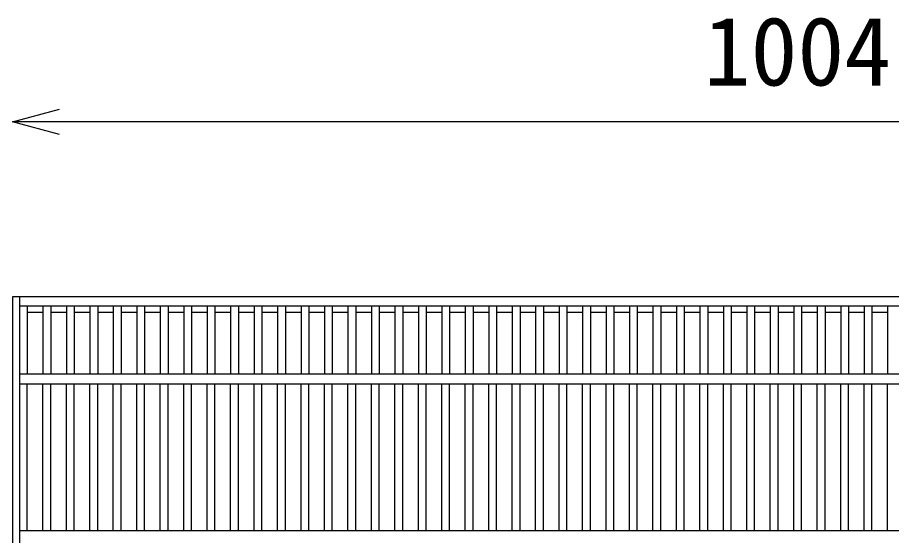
# Model space of a CAD drawing. Units: millimetres, scale not verified. Extents: x -16800 to 16800, y -5940 to 5940.
# Drawn here: x -2648 to -2089, y 1435 to 1766 of the extents above; entities that cross this region are included whole.
import ezdxf
from ezdxf.enums import TextEntityAlignment as Align

# ---------------------------------------------------------------- set-up
doc = ezdxf.new("R2010")
doc.units = ezdxf.units.MM
doc.header["$LTSCALE"] = 20
doc.layers.add('0-0_DIM', color=7, linetype='Continuous', lineweight=25)
doc.layers.add('0-2_HATCH', color=6, linetype='Continuous', lineweight=25)
doc.styles.add('ＭＳ ゴシック', font='')
doc.styles.get('ＭＳ ゴシック').set_extended_font_data('MS Gothic')

msp = doc.modelspace()

# ---------------------------------------------------------------- linework, layer by layer
at = {"layer": '0-0_DIM'}
msp.add_line((-1646.85, 1699.17), (-2650.85, 1699.17), dxfattribs=at)
msp.add_lwpolyline([(-2620.85, 1691.13), (-2650.85, 1699.17), (-2620.85, 1707.21)], dxfattribs=at)
at = {"layer": '0-2_HATCH'}
for p, q in [((-2646.35, 1587.36), (-2646.35, 1082.36)), ((-1651.35, 1581.36), (-2646.35, 1581.36)), ((-2641.35, 1581.36), (-2641.35, 1537.86)), ((-2631.35, 1581.36), (-2631.35, 1537.86)), ((-2626.35, 1581.36), (-2626.35, 1537.86)), ((-2616.35, 1581.36), (-2616.35, 1537.86)), ((-2611.35, 1581.36), (-2611.35, 1537.86)), ((-2601.35, 1581.36), (-2601.35, 1537.86)), ((-2596.35, 1581.36), (-2596.35, 1537.86)), ((-2586.35, 1581.36), (-2586.35, 1537.86)), ((-2581.35, 1581.36), (-2581.35, 1537.86)), ((-2571.35, 1581.36), (-2571.35, 1537.86)), ((-2566.35, 1581.36), (-2566.35, 1537.86)), ((-2556.35, 1581.36), (-2556.35, 1537.86)), ((-2551.35, 1581.36), (-2551.35, 1537.86)), ((-2541.35, 1581.36), (-2541.35, 1537.86)), ((-2536.35, 1581.36), (-2536.35, 1537.86)), ((-2526.35, 1581.36), (-2526.35, 1537.86)), ((-2521.35, 1581.36), (-2521.35, 1537.86)), ((-2511.35, 1581.36), (-2511.35, 1537.86)), ((-2506.35, 1581.36), (-2506.35, 1537.86)), ((-2496.35, 1581.36), (-2496.35, 1537.86)), ((-2491.35, 1581.36), (-2491.35, 1537.86)), ((-2481.35, 1581.36), (-2481.35, 1537.86)), ((-2476.35, 1581.36), (-2476.35, 1537.86)), ((-2466.35, 1581.36), (-2466.35, 1537.86)), ((-2461.35, 1581.36), (-2461.35, 1537.86)), ((-2451.35, 1581.36), (-2451.35, 1537.86)), ((-2446.35, 1581.36), (-2446.35, 1537.86)), ((-2436.35, 1581.36), (-2436.35, 1537.86)), ((-2431.35, 1581.36), (-2431.35, 1537.86)), ((-2421.35, 1581.36), (-2421.35, 1537.86)), ((-2416.35, 1581.36), (-2416.35, 1537.86)), ((-2406.35, 1581.36), (-2406.35, 1537.86)), ((-2401.35, 1581.36), (-2401.35, 1537.86)), ((-2391.35, 1581.36), (-2391.35, 1537.86)), ((-2386.35, 1581.36), (-2386.35, 1537.86)), ((-2376.35, 1581.36), (-2376.35, 1537.86)), ((-2371.35, 1581.36), (-2371.35, 1537.86)), ((-2361.35, 1581.36), (-2361.35, 1537.86)), ((-2356.35, 1581.36), (-2356.35, 1537.86)), ((-2346.35, 1581.36), (-2346.35, 1537.86)), ((-2341.35, 1581.36), (-2341.35, 1537.86)), ((-2331.35, 1581.36), (-2331.35, 1537.86)), ((-2326.35, 1581.36), (-2326.35, 1537.86)), ((-2316.35, 1581.36), (-2316.35, 1537.86)), ((-2311.35, 1581.36), (-2311.35, 1537.86)), ((-2301.35, 1581.36), (-2301.35, 1537.86)), ((-2296.35, 1581.36), (-2296.35, 1537.86)), ((-2286.35, 1581.36), (-2286.35, 1537.86)), ((-2281.35, 1581.36), (-2281.35, 1537.86)), ((-2271.35, 1581.36), (-2271.35, 1537.86)), ((-2266.35, 1581.36), (-2266.35, 1537.86)), ((-2256.35, 1581.36), (-2256.35, 1537.86)), ((-2251.35, 1581.36), (-2251.35, 1537.86)), ((-2241.35, 1581.36), (-2241.35, 1537.86)), ((-2236.35, 1581.36), (-2236.35, 1537.86)), ((-2226.35, 1581.36), (-2226.35, 1537.86)), ((-2221.35, 1581.36), (-2221.35, 1537.86)), ((-2211.35, 1581.36), (-2211.35, 1537.86)), ((-2206.35, 1581.36), (-2206.35, 1537.86)), ((-2196.35, 1581.36), (-2196.35, 1537.86)), ((-2191.35, 1581.36), (-2191.35, 1537.86)), ((-2181.35, 1581.36), (-2181.35, 1537.86)), ((-2176.35, 1581.36), (-2176.35, 1537.86)), ((-2166.35, 1581.36), (-2166.35, 1537.86)), ((-2161.35, 1581.36), (-2161.35, 1537.86)), ((-2151.35, 1581.36), (-2151.35, 1537.86)), ((-2146.35, 1581.36), (-2146.35, 1537.86)), ((-2136.35, 1581.36), (-2136.35, 1537.86)), ((-2131.35, 1581.36), (-2131.35, 1537.86)), ((-2121.35, 1581.36), (-2121.35, 1537.86)), ((-2116.35, 1581.36), (-2116.35, 1537.86)), ((-2106.35, 1581.36), (-2106.35, 1537.86)), ((-2101.35, 1581.36), (-2101.35, 1537.86)), ((-2091.35, 1581.36), (-2091.35, 1537.86)), ((-2631.35, 1577.36), (-2641.35, 1577.36)), ((-2616.35, 1577.36), (-2626.35, 1577.36)), ((-2601.35, 1577.36), (-2611.35, 1577.36)), ((-2586.35, 1577.36), (-2596.35, 1577.36)), ((-2571.35, 1577.36), (-2581.35, 1577.36)), ((-2556.35, 1577.36), (-2566.35, 1577.36)), ((-2541.35, 1577.36), (-2551.35, 1577.36)), ((-2526.35, 1577.36), (-2536.35, 1577.36)), ((-2511.35, 1577.36), (-2521.35, 1577.36)), ((-2496.35, 1577.36), (-2506.35, 1577.36)), ((-2481.35, 1577.36), (-2491.35, 1577.36)), ((-2466.35, 1577.36), (-2476.35, 1577.36)), ((-2451.35, 1577.36), (-2461.35, 1577.36)), ((-2436.35, 1577.36), (-2446.35, 1577.36)), ((-2421.35, 1577.36), (-2431.35, 1577.36)), ((-2406.35, 1577.36), (-2416.35, 1577.36)), ((-2391.35, 1577.36), (-2401.35, 1577.36)), ((-2376.35, 1577.36), (-2386.35, 1577.36)), ((-2361.35, 1577.36), (-2371.35, 1577.36)), ((-2346.35, 1577.36), (-2356.35, 1577.36)), ((-2331.35, 1577.36), (-2341.35, 1577.36)), ((-2316.35, 1577.36), (-2326.35, 1577.36)), ((-2301.35, 1577.36), (-2311.35, 1577.36)), ((-2286.35, 1577.36), (-2296.35, 1577.36)), ((-2271.35, 1577.36), (-2281.35, 1577.36)), ((-2256.35, 1577.36), (-2266.35, 1577.36)), ((-2241.35, 1577.36), (-2251.35, 1577.36)), ((-2226.35, 1577.36), (-2236.35, 1577.36)), ((-2211.35, 1577.36), (-2221.35, 1577.36)), ((-2196.35, 1577.36), (-2206.35, 1577.36)), ((-2181.35, 1577.36), (-2191.35, 1577.36)), ((-2166.35, 1577.36), (-2176.35, 1577.36)), ((-2151.35, 1577.36), (-2161.35, 1577.36)), ((-2136.35, 1577.36), (-2146.35, 1577.36)), ((-2121.35, 1577.36), (-2131.35, 1577.36)), ((-2106.35, 1577.36), (-2116.35, 1577.36)), ((-2091.35, 1577.36), (-2101.35, 1577.36)), ((-1651.35, 1537.86), (-2646.35, 1537.86)), ((-2646.35, 1531.86), (-1651.35, 1531.86)), ((-2641.35, 1437.86), (-2641.35, 1531.86)), ((-2631.35, 1437.86), (-2631.35, 1531.86)), ((-2626.35, 1437.86), (-2626.35, 1531.86)), ((-2616.35, 1437.86), (-2616.35, 1531.86)), ((-2611.35, 1437.86), (-2611.35, 1531.86)), ((-2601.35, 1437.86), (-2601.35, 1531.86)), ((-2596.35, 1437.86), (-2596.35, 1531.86)), ((-2586.35, 1437.86), (-2586.35, 1531.86)), ((-2581.35, 1437.86), (-2581.35, 1531.86)), ((-2571.35, 1437.86), (-2571.35, 1531.86)), ((-2566.35, 1437.86), (-2566.35, 1531.86)), ((-2556.35, 1437.86), (-2556.35, 1531.86)), ((-2551.35, 1437.86), (-2551.35, 1531.86)), ((-2541.35, 1437.86), (-2541.35, 1531.86)), ((-2536.35, 1437.86), (-2536.35, 1531.86)), ((-2526.35, 1437.86), (-2526.35, 1531.86)), ((-2521.35, 1437.86), (-2521.35, 1531.86)), ((-2511.35, 1437.86), (-2511.35, 1531.86)), ((-2506.35, 1437.86), (-2506.35, 1531.86)), ((-2496.35, 1437.86), (-2496.35, 1531.86)), ((-2491.35, 1437.86), (-2491.35, 1531.86)), ((-2481.35, 1437.86), (-2481.35, 1531.86)), ((-2476.35, 1437.86), (-2476.35, 1531.86)), ((-2466.35, 1437.86), (-2466.35, 1531.86)), ((-2461.35, 1437.86), (-2461.35, 1531.86)), ((-2451.35, 1437.86), (-2451.35, 1531.86)), ((-2446.35, 1437.86), (-2446.35, 1531.86)), ((-2436.35, 1437.86), (-2436.35, 1531.86)), ((-2431.35, 1437.86), (-2431.35, 1531.86)), ((-2421.35, 1437.86), (-2421.35, 1531.86)), ((-2416.35, 1437.86), (-2416.35, 1531.86)), ((-2406.35, 1437.86), (-2406.35, 1531.86)), ((-2401.35, 1437.86), (-2401.35, 1531.86)), ((-2391.35, 1437.86), (-2391.35, 1531.86)), ((-2386.35, 1437.86), (-2386.35, 1531.86)), ((-2376.35, 1437.86), (-2376.35, 1531.86)), ((-2371.35, 1437.86), (-2371.35, 1531.86)), ((-2361.35, 1437.86), (-2361.35, 1531.86)), ((-2356.35, 1437.86), (-2356.35, 1531.86)), ((-2346.35, 1437.86), (-2346.35, 1531.86)), ((-2341.35, 1437.86), (-2341.35, 1531.86)), ((-2331.35, 1437.86), (-2331.35, 1531.86)), ((-2326.35, 1437.86), (-2326.35, 1531.86)), ((-2316.35, 1437.86), (-2316.35, 1531.86)), ((-2311.35, 1437.86), (-2311.35, 1531.86)), ((-2301.35, 1437.86), (-2301.35, 1531.86)), ((-2296.35, 1437.86), (-2296.35, 1531.86)), ((-2286.35, 1437.86), (-2286.35, 1531.86)), ((-2281.35, 1437.86), (-2281.35, 1531.86)), ((-2271.35, 1437.86), (-2271.35, 1531.86)), ((-2266.35, 1437.86), (-2266.35, 1531.86)), ((-2256.35, 1437.86), (-2256.35, 1531.86)), ((-2251.35, 1437.86), (-2251.35, 1531.86)), ((-2241.35, 1437.86), (-2241.35, 1531.86)), ((-2236.35, 1437.86), (-2236.35, 1531.86)), ((-2226.35, 1437.86), (-2226.35, 1531.86)), ((-2221.35, 1437.86), (-2221.35, 1531.86)), ((-2211.35, 1437.86), (-2211.35, 1531.86)), ((-2206.35, 1437.86), (-2206.35, 1531.86)), ((-2196.35, 1437.86), (-2196.35, 1531.86)), ((-2191.35, 1437.86), (-2191.35, 1531.86)), ((-2181.35, 1437.86), (-2181.35, 1531.86)), ((-2176.35, 1437.86), (-2176.35, 1531.86)), ((-2166.35, 1437.86), (-2166.35, 1531.86)), ((-2161.35, 1437.86), (-2161.35, 1531.86)), ((-2151.35, 1437.86), (-2151.35, 1531.86)), ((-2146.35, 1437.86), (-2146.35, 1531.86)), ((-2136.35, 1437.86), (-2136.35, 1531.86)), ((-2131.35, 1437.86), (-2131.35, 1531.86)), ((-2121.35, 1437.86), (-2121.35, 1531.86)), ((-2116.35, 1437.86), (-2116.35, 1531.86)), ((-2106.35, 1437.86), (-2106.35, 1531.86)), ((-2101.35, 1437.86), (-2101.35, 1531.86)), ((-2091.35, 1437.86), (-2091.35, 1531.86)), ((-1651.35, 1437.86), (-2646.35, 1437.86))]:
    msp.add_line(p, q, dxfattribs=at)
msp.add_lwpolyline([(-1646.85, 1587.36), (-2650.85, 1587.36), (-2650.85, 1082.36), (-1646.85, 1082.36)], dxfattribs=at)

# ---------------------------------------------------------------- texts
at = {"layer": '0-0_DIM', "style": 'ＭＳ ゴシック'}
msp.add_text('1004', height=43.99, dxfattribs=at).set_placement((-2208.85, 1709.17), align=Align.BOTTOM_LEFT)

doc.saveas('drawing.dxf')
